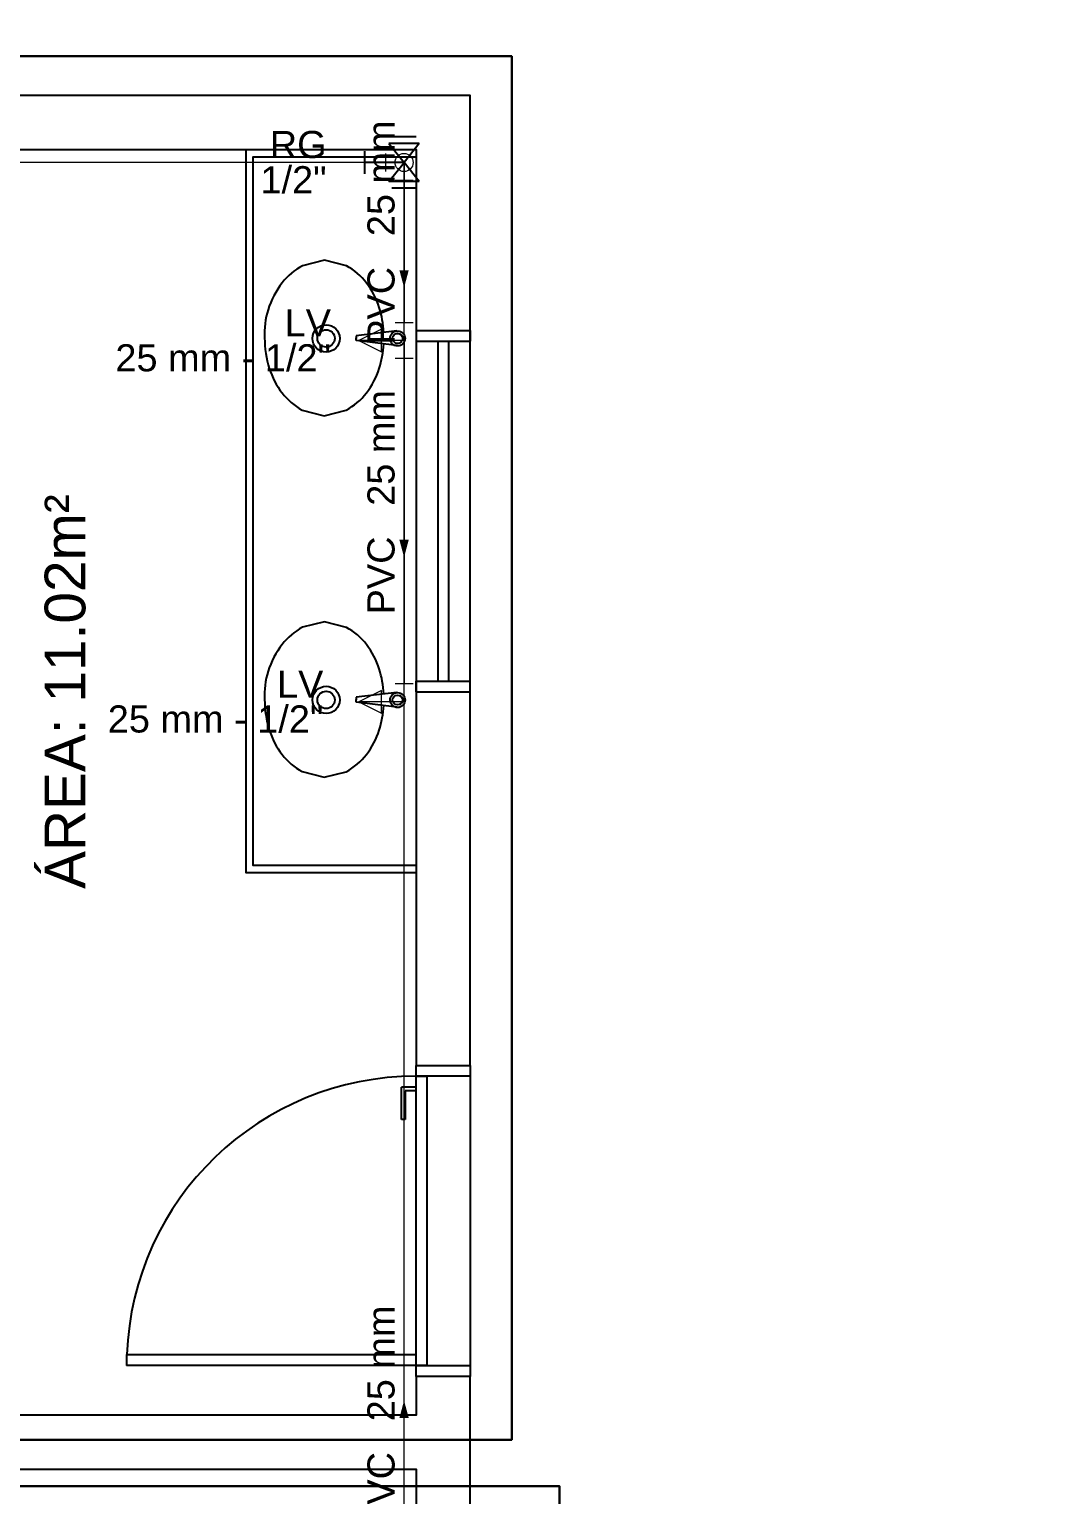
# Model space of a CAD drawing. Header units: millimetres. Extents: x 40 to 499, y -93 to 187.
# Drawn here: x 181.6 to 187.18, y 2.85 to 10.95 of the extents above; entities that cross this region are included whole.
import ezdxf

# ---------------------------------------------------------------- set-up
doc = ezdxf.new("R2010")
doc.units = ezdxf.units.MM
doc.header["$MEASUREMENT"] = 0
for name, color, linetype in [('. Layaot', 8, 'Continuous'), ('PROIEZIONI_finissime', 251, 'Continuous'), ('Simbolos', 5, 'Continuous'), ('Simbolos_int', 2, 'Continuous')]:
    doc.layers.add(name, color=color, linetype=linetype)
for name, color, linetype, lineweight in [('AF-Condutos', 4, 'Continuous', 5), ('AF-Conexões', 9, 'Continuous', 5), ('AF-Sentido conduto', 9, 'Continuous', 5), ('AF-Textos conduto', 7, 'Continuous', 5), ('DI-Detalhes', 1, 'Continuous', 30), ('Nível 1', 7, 'Continuous', 5), ('Textos', 7, 'Continuous', 5)]:
    doc.layers.add(name, color=color, linetype=linetype, lineweight=lineweight)
doc.styles.add('Arial', font='arial.ttf')

msp = doc.modelspace()

# ---------------------------------------------------------------- hatches: boundary and pattern name
at = {"layer": 'AF-Sentido conduto', "linetype": 'Continuous'}
for points in [[(183.6757, 9.5232), (183.7016, 9.6198), (183.6499, 9.6198)], [(183.6757, 8.0318), (183.7016, 8.1284), (183.6499, 8.1284)], [(183.6757, 3.3674), (183.6499, 3.2708), (183.7016, 3.2708)]]:
    msp.add_hatch(color=1, dxfattribs=at).paths.add_polyline_path(points)

# ---------------------------------------------------------------- linework, layer by layer
at = {"layer": '. Layaot'}
for p, q in [((183.6349, 9.2841), (183.4105, 9.2575)), ((183.4105, 9.2575), (183.4105, 9.2424)), ((183.4105, 9.2305), (183.4105, 9.2456)), ((183.6348, 9.2035), (183.4105, 9.2305)), ((183.6349, 7.2841), (183.4105, 7.2575)), ((183.4105, 7.2575), (183.4105, 7.2424)), ((183.4105, 7.2305), (183.4105, 7.2456)), ((183.6348, 7.2035), (183.4105, 7.2305))]:
    msp.add_line(p, q, dxfattribs=at)
for points in [[(183.2351, 9.6752), (183.1135, 9.6446, 0.105716), (183.0016, 9.5495), (183.0016, 9.5495, 0.086915), (182.9238, 9.401), (182.9238, 9.401, 0.093124), (182.9046, 9.2456), (182.9046, 9.2456, 0.077098), (182.9306, 9.0763), (182.9306, 9.0763, 0.086915), (183.0009, 8.9414), (183.0009, 8.9414, 0.105716), (183.1125, 8.846), (183.1125, 8.846), (183.2341, 8.8152), (183.3556, 8.8458, 0.105716), (183.4675, 8.9409), (183.4675, 8.9409, 0.086915), (183.5381, 9.0756), (183.5381, 9.0756, 0.062356), (183.5636, 9.2121), (183.5636, 9.2121)], [(183.5637, 9.2757, 0.063208), (183.5385, 9.414), (183.5385, 9.414, 0.086915), (183.4683, 9.549), (183.4683, 9.549, 0.105716), (183.3566, 9.6443), (183.3566, 9.6443), (183.2351, 9.6752)], [(183.2351, 7.6752), (183.1135, 7.6446, 0.105716), (183.0016, 7.5495), (183.0016, 7.5495, 0.086915), (182.9238, 7.401), (182.9238, 7.401, 0.093124), (182.9046, 7.2456), (182.9046, 7.2456, 0.077098), (182.9306, 7.0763), (182.9306, 7.0763, 0.086915), (183.0009, 6.9414), (183.0009, 6.9414, 0.105716), (183.1125, 6.846), (183.1125, 6.846), (183.2341, 6.8152), (183.3556, 6.8458, 0.105716), (183.4675, 6.9409), (183.4675, 6.9409, 0.086915), (183.5381, 7.0756), (183.5381, 7.0756, 0.062356), (183.5636, 7.2121), (183.5636, 7.2121)], [(183.5637, 7.2757, 0.063208), (183.5385, 7.414), (183.5385, 7.414, 0.086915), (183.4683, 7.549), (183.4683, 7.549, 0.105716), (183.3566, 7.6443), (183.3566, 7.6443), (183.2351, 7.6752)]]:
    msp.add_lwpolyline(points, format="xyb", dxfattribs=at)
for centre, radius in [((183.2445, 9.2426), 0.0754), ((183.2445, 9.2426), 0.0481), ((183.6396, 9.2422), 0.0413), ((183.6396, 9.2422), 0.0274), ((183.2445, 7.2426), 0.0754), ((183.2445, 7.2426), 0.0481), ((183.6396, 7.2422), 0.0413), ((183.6396, 7.2422), 0.0274)]:
    msp.add_circle(centre, radius, dxfattribs=at)
msp.add_circle((169.9457, 37.0375), 130.1832)
at = {"layer": 'AF-Condutos'}
for p, q in [((183.5757, 10.2157), (177.5999, 10.2157)), ((183.6757, -3.7808), (183.6757, 10.1157)), ((183.6757, 10.1157), (183.6757, 9.3307)), ((183.6757, 9.1307), (183.6757, 7.3329))]:
    msp.add_line(p, q, dxfattribs=at)
at = {"layer": 'AF-Conexões', "color": 5}
for p, q in [((183.5757, 10.1657), (183.5757, 10.2657)), ((183.6757, 10.2157), (183.5757, 10.2157)), ((183.6757, 10.2157), (183.6757, 10.1157)), ((183.6757, 10.2157), (183.6757, 10.1157)), ((183.7257, 10.1157), (183.6257, 10.1157)), ((183.7257, 10.1157), (183.6257, 10.1157)), ((183.6257, 9.3307), (183.7257, 9.3307)), ((183.6757, 9.2307), (183.6757, 9.3307)), ((183.5507, 9.2932), (183.4257, 9.2307)), ((183.5507, 9.1682), (183.5507, 9.2932)), ((183.6757, 9.2307), (183.4257, 9.2307)), ((183.4257, 9.2307), (183.5507, 9.1682)), ((183.6757, 9.2307), (183.6757, 9.1307)), ((183.7257, 9.1307), (183.6257, 9.1307)), ((183.6257, 7.3329), (183.7257, 7.3329)), ((183.6757, 7.2329), (183.6757, 7.3329)), ((183.5507, 7.2954), (183.4257, 7.2329)), ((183.6757, 7.2329), (183.4257, 7.2329)), ((183.4257, 7.2329), (183.5507, 7.1704)), ((183.5507, 7.1704), (183.5507, 7.2954))]:
    msp.add_line(p, q, dxfattribs=at)
msp.add_circle((183.6757, 10.2157), 0.05, dxfattribs=at)
msp.add_circle((183.6757, 10.2157), 0.05, dxfattribs=at)
msp.add_circle((183.6757, 10.2157), 0.05, dxfattribs=at)
msp.add_circle((183.6757, 10.2157), 0.05, dxfattribs=at)
at = {"layer": 'AF-Sentido conduto', "color": 1}
for points in [[(183.6757, 9.9232), (183.6757, 9.5232)], [(183.6757, 8.4318), (183.6757, 8.0318)], [(183.6757, 2.9674), (183.6757, 3.3674)]]:
    msp.add_lwpolyline(points, dxfattribs=at)
at = {"layer": 'DI-Detalhes', "color": 6}
for points in [[(176.8138, 10.803), (184.2711, 10.803), (184.2711, 3.1499), (176.8138, 3.1499), (176.8138, 10.803)], [(176.535, 2.8929), (184.536, 2.8929), (184.536, -3.9327), (176.535, -3.9327), (176.535, 2.8929)]]:
    msp.add_lwpolyline(points, dxfattribs=at)
at = {"layer": 'Nível 1'}
msp.add_line((183.6757, -0.9544), (183.6757, 10.2157), dxfattribs=at)
at = {"layer": 'PROIEZIONI_finissime'}
for p, q in [((183.7417, 9.2869), (183.7417, 9.2269)), ((183.7417, 9.2869), (184.0417, 9.2869)), ((184.0417, 9.2869), (184.0417, 9.2269)), ((183.7417, 9.2269), (184.0417, 9.2269)), ((183.8617, 9.2269), (183.8617, 7.3469)), ((183.9217, 9.2269), (183.9217, 7.3469)), ((183.7417, 7.3469), (184.0417, 7.3469)), ((183.7417, 7.2869), (183.7417, 7.3469)), ((184.0417, 7.2869), (184.0417, 7.3469)), ((183.7417, 7.2869), (184.0417, 7.2869)), ((184.0417, 5.1611), (184.0417, 3.5611)), ((183.6819, 5.1011), (183.6619, 5.1011)), ((183.6619, 4.9211), (183.6619, 5.1011)), ((183.7419, 5.1011), (183.6819, 5.1011)), ((183.7419, 5.0811), (183.6819, 5.0811)), ((183.6819, 5.0811), (183.6819, 4.9211)), ((183.6819, 4.9211), (183.6619, 4.9211)), ((182.1417, 3.6211), (183.7417, 3.6211)), ((182.1417, 3.6211), (182.1417, 3.5611)), ((183.7417, 3.5611), (182.1417, 3.5611))]:
    msp.add_line(p, q, dxfattribs=at)
for points in [[(180.7422, 8.2459), (180.4416, 8.2459), (180.4416, 8.0869), (177.4414, 8.0869), (177.4412, 10.2869), (180.4416, 10.2869), (180.4416, 9.8459), (180.741, 9.8459), (180.741, 10.2869), (183.7417, 10.2869), (183.7417, 5.2211), (184.0418, 5.2211), (184.0417, 10.5869), (177.1415, 10.5869), (177.1416, -6.1531)], [(183.7417, 6.2869), (182.8017, 6.2869), (182.8017, 10.2869)], [(183.7417, 6.3269), (182.8417, 6.3269), (182.8417, 10.2469), (183.7417, 10.2469)], [(184.0417, 2.7726), (184.0417, 3.5011), (183.7417, 3.5011), (183.7417, 3.2869), (180.7416, 3.2869), (180.7417, 3.4386), (180.4416, 3.4386), (180.4416, 3.2869), (177.442, 3.2869), (177.4417, 5.4869), (180.4416, 5.4869), (180.4416, 5.0386), (180.7417, 5.0387), (180.7426, 5.8459), (180.4416, 5.8459), (180.4416, 5.6869), (177.4417, 5.6865), (177.4414, 7.8869), (180.4416, 7.8869), (180.4416, 7.4459), (180.7415, 7.4459), (180.7414, 8.2459)], [(180.7416, 2.8351), (180.7416, 2.9869), (183.7417, 2.9869), (183.7417, 2.7727)]]:
    msp.add_lwpolyline(points, dxfattribs=at)
for points in [[(183.7417, 5.2211), (184.0417, 5.2211), (184.0417, 5.1611), (183.7417, 5.1611)], [(183.7417, 5.1611), (183.8017, 5.1611), (183.8017, 3.5611), (183.7417, 3.5611)], [(183.7417, 3.5611), (184.0417, 3.5611), (184.0417, 3.5011), (183.7417, 3.5011)]]:
    msp.add_lwpolyline(points, close=True, dxfattribs=at)
msp.add_arc((183.741, 3.562), 1.5991, 89.97284, 177.88249, dxfattribs=at)
at = {"layer": 'Simbolos', "color": 5}
for p, q in [((183.5917, 10.3209), (183.6756, 10.2159)), ((183.7597, 10.3209), (183.5917, 10.3209)), ((183.7597, 10.3209), (183.6756, 10.2159)), ((183.456, 10.2789), (183.456, 10.1529)), ((183.6756, 10.2159), (183.456, 10.2159)), ((183.5917, 10.1109), (183.6759, 10.2159)), ((183.7597, 10.1109), (183.6756, 10.2159)), ((183.7597, 10.1109), (183.5917, 10.1109))]:
    msp.add_line(p, q, dxfattribs=at)
at = {"layer": 'Simbolos_int'}
for p, q in [((183.7429, 10.3573), (183.6085, 10.3573)), ((183.7429, 10.0745), (183.6085, 10.0745))]:
    msp.add_line(p, q, dxfattribs=at)

# ---------------------------------------------------------------- texts
at = {"layer": 'AF-Textos conduto', "char_height": 0.15, "rotation": 90.00021, "line_spacing_factor": 0.6, "style": 'Arial'}
for s, insert, width, attachment_point in [('25 mm', (183.6252, 9.8082), 1.280716, 7), ('PVC', (183.6252, 9.6382), 0.862043, 9), ('25 mm', (183.6252, 8.3168), 1.280716, 7), ('PVC', (183.6252, 8.1468), 0.862043, 9), ('25 mm', (183.6252, 3.2524), 1.280716, 7), ('PVC', (183.6252, 3.0824), 0.862043, 9)]:
    msp.add_mtext(s, dxfattribs=dict(at, insert=insert, width=width, attachment_point=attachment_point))
at = {"layer": 'PROIEZIONI_finissime', "insert": (181.8023, 7.2891), "char_height": 0.225, "width": 4.367264, "attachment_point": 5, "rotation": 90.00021, "line_spacing_factor": 0.9, "style": 'Arial'}
msp.add_mtext('ÁREA: 11.02m²', dxfattribs=at)
at = {"layer": 'Textos', "char_height": 0.15, "attachment_point": 9, "line_spacing_factor": 0.6, "style": 'Arial'}
for s, insert, width in [('RG', (183.2474, 10.2382), 0.628811), ('1/2"', (183.2474, 10.0432), 0.73125), ('LV', (183.2716, 9.2532), 0.512652), ('25 mm - 1/2"', (183.2716, 9.0582), 2.384223), ('LV', (183.2295, 7.2554), 0.512652), ('25 mm - 1/2"', (183.2295, 7.0604), 2.384223)]:
    msp.add_mtext(s, dxfattribs=dict(at, insert=insert, width=width))

doc.saveas('drawing.dxf')
